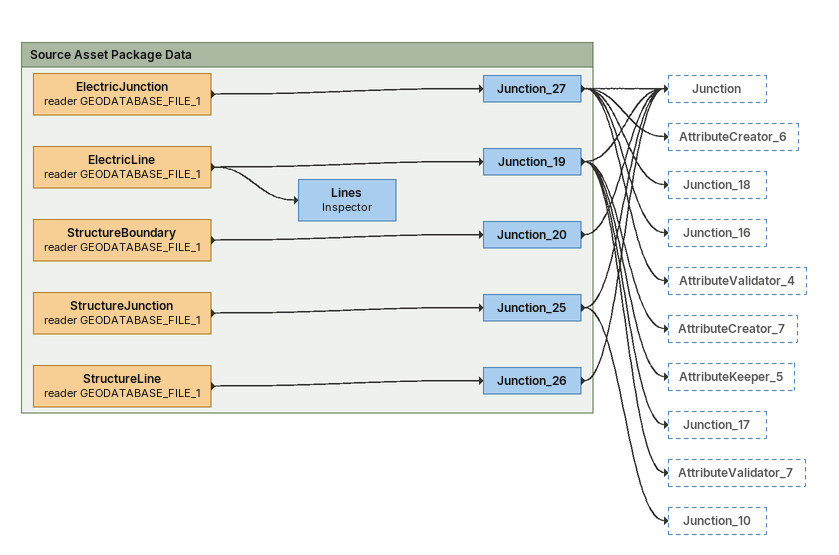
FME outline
Bookmark: Source Asset Package Data
ElectricJunction (reader GEODATABASE_FILE_1)
    -> Junction_27
Junction_27
    -> AttributeCreator_6
    -> Junction_18
    -> Junction_16
    -> Junction
    -> AttributeValidator_4
ElectricLine (reader GEODATABASE_FILE_1)
    -> Junction_19
    -> Lines
Junction_19
    -> AttributeCreator_7
    -> Junction
    -> AttributeKeeper_5
    -> Junction_17
    -> AttributeValidator_7
Lines: Inspector
StructureBoundary (reader GEODATABASE_FILE_1)
    -> Junction_20
Junction_20
    -> Junction
StructureJunction (reader GEODATABASE_FILE_1)
    -> Junction_25
Junction_25
    -> Junction
    -> Junction_10
StructureLine (reader GEODATABASE_FILE_1)
    -> Junction_26
Junction_26
    -> Junction
